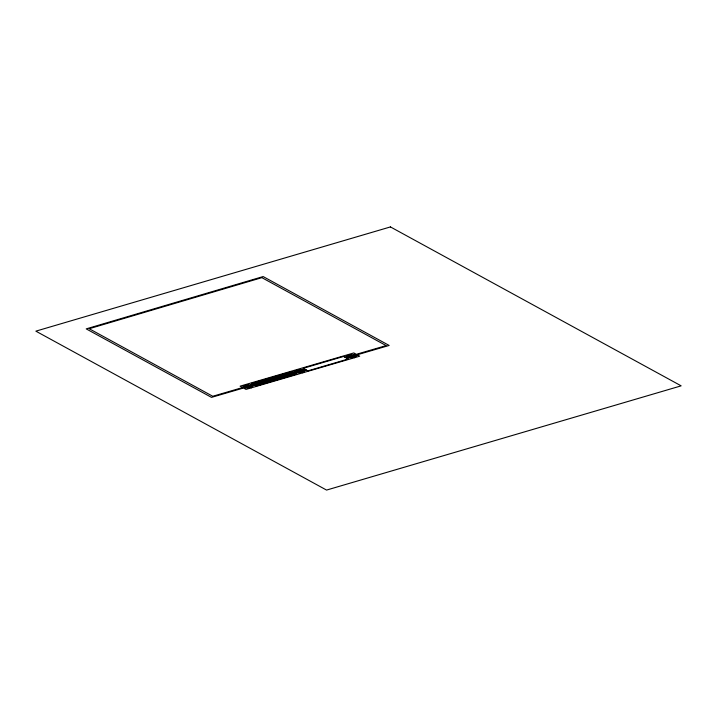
<?xml version="1.0" encoding="UTF-8"?>
<svg xmlns="http://www.w3.org/2000/svg" width="717" height="717" viewBox="0 0 717 717"><rect width="100%" height="100%" fill="white"/><g stroke="black" fill="none" stroke-linecap="round" stroke-linejoin="round"><path stroke-width="1.08" d="M243.153 386.051L248.656 384.437M294.929 370.922L300.432 369.309M346.92 355.731L351.115 354.503M304.295 368.959L241.907 387.189L240.087 386.167L353.795 352.943L355.641 353.956L344.805 357.12M304.967 369.327L212.761 396.268L89.204 328.727L261.884 277.658L386.158 345.603L345.477 357.487M305.836 369.802L211.506 397.37L86.21 328.879L263.139 276.556L389.161 345.451L346.347 357.962M306.517 370.178L244.156 388.399L246.003 389.403L359.71 356.179L357.864 355.166L347.019 358.339M247.222 388.273L252.734 386.669M298.998 373.145L304.635 371.496M350.989 357.953L356.492 356.34M348.462 354.503L350.308 355.515M352.549 356.716L354.377 357.738M296.937 369.56L298.765 370.572M301.006 371.782L302.834 372.795M245.411 384.617L247.24 385.629M249.489 386.839L251.308 387.852M390.442 226.922L35.85 331.155L326.558 490.078L681.15 385.845L390.442 226.922M292.061 371.514L251.64 383.398L256.292 385.943L296.713 374.059L292.061 371.514M343.586 356.457L303.166 368.341L307.817 370.886L348.238 359.002L343.586 356.457"/></g></svg>
